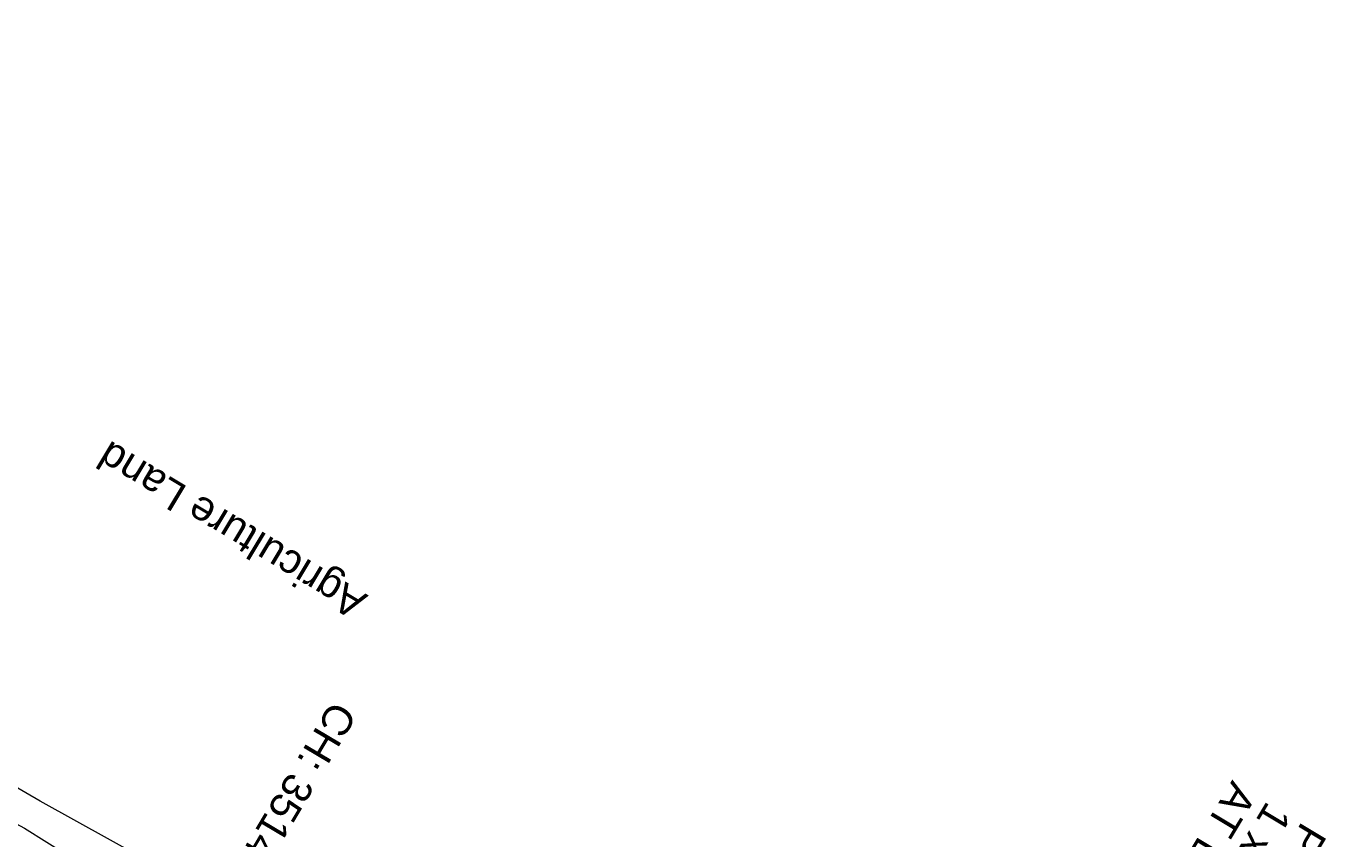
# Model space of a CAD drawing. Header units: metres. Extents: x 593168 to 611286, y 3401475 to 3412398.
# Drawn here: x 601473.7 to 601583, y 3407397.2 to 3407465.5 of the extents above; entities that cross this region are included whole.
import ezdxf

# ---------------------------------------------------------------- set-up
doc = ezdxf.new("R2010")
doc.units = ezdxf.units.M
doc.header["$MEASUREMENT"] = 0
for name, color, linetype, lineweight in [('Existing IR Chainage', 7, 'Continuous', 0), ('LC DETAILS IN PLAN', 7, 'Continuous', 0), ('Side Details', 251, 'Continuous', 0), ('Subroad Edge', 34, 'Continuous', 0)]:
    doc.layers.add(name, color=color, linetype=linetype, lineweight=lineweight)
doc.styles.get("Standard").update_dxf_attribs({"font": 'arial_0.ttf'})
doc.styles.add('Style-Arial', font='arial_0.ttf')

msp = doc.modelspace()

# ---------------------------------------------------------------- linework, layer by layer
at = {"layer": 'Subroad Edge'}
for points in [[(601544.7486, 3407320.9017, 255.9851), (601554.9271, 3407337.2329, 255.6434), (601559.537, 3407347.3963, 255.2163), (601554.8406, 3407353.5435, 255.2503), (601546.0695, 3407359.2665, 255.5612), (601518.8446, 3407375.9377, 256.8108), (601474.8922, 3407400.3214, 258.5763), (601455.7782, 3407411.4391, 258.6963), (601394.8472, 3407448.278, 258.5253), (601369.0739, 3407463.0619, 258.5453), (601365.006, 3407465.4975, 258.5463)], [(601363.809, 3407463.3382, 258.5993), (601393.4342, 3407445.8444, 258.5683), (601453.9566, 3407408.6312, 258.6803), (601473.5618, 3407398.0536, 258.6683), (601516.7477, 3407370.9855, 256.7329), (601542.751, 3407355.0485, 255.5942), (601551.6599, 3407349.4332, 255.2043), (601555.122, 3407346.7472, 255.1703), (601552.2898, 3407340.8144, 254.7387), (601541.0431, 3407322.9018, 255.0804)]]:
    msp.add_polyline3d(points, dxfattribs=at)

# ---------------------------------------------------------------- texts
at = {"layer": 'Existing IR Chainage', "color": 7, "lineweight": 0, "insert": (601490.9866, 3407392.2562), "char_height": 2.5, "attachment_point": 6, "rotation": 239.262563, "line_spacing_factor": 0.60036, "style": 'Style-Arial'}
msp.add_mtext('CH: 351400', dxfattribs=at)
at = {"layer": 'LC DETAILS IN PLAN', "color": 10, "style": 'Style-Arial'}
for s, p in [('AT DFC CH: 161801.718 m  ', (601575.0966, 3407402.1549)), ('1 x 4 x 4 m RCC BOX', (601578.0336, 3407400.4268)), ('PRO. MI RUB No. 164', (601580.9707, 3407398.6987))]:
    msp.add_text(s, height=2.5, rotation=239, dxfattribs=at).set_placement(p)
at = {"layer": 'Side Details'}
msp.add_text('Agriculture Land', height=2.5, rotation=149, dxfattribs=at).set_placement((601502.5154, 3407417.6117, 156.3202))

doc.saveas('drawing.dxf')
